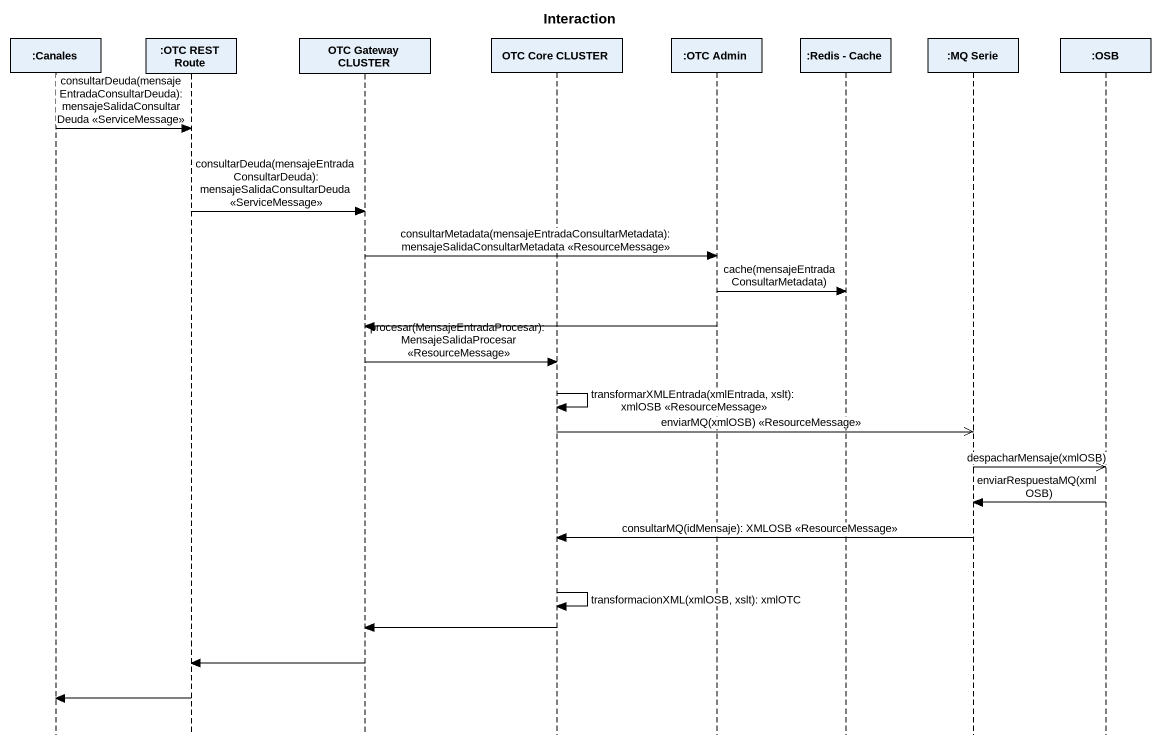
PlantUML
@startuml
title Interaction
hide footbox
participant ":Canales" as Canales
participant ":OTC REST Route" as OTC_REST_Route
participant "OTC Gateway CLUSTER" as OTC_Gateway_CLUSTER
participant "OTC Core CLUSTER" as OTC_Core_CLUSTER
participant ":OTC Admin" as OTC_Admin
participant ":Redis - Cache" as Redis_Cache
participant ":MQ Serie" as MQ_Serie
participant ":OSB" as OSB

Canales -> OTC_REST_Route : consultarDeuda(mensajeEntradaConsultarDeuda): mensajeSalidaConsultarDeuda <<ServiceMessage>>
OTC_REST_Route -> OTC_Gateway_CLUSTER : consultarDeuda(mensajeEntradaConsultarDeuda): mensajeSalidaConsultarDeuda <<ServiceMessage>>
OTC_Gateway_CLUSTER -> OTC_Admin : consultarMetadata(mensajeEntradaConsultarMetadata): mensajeSalidaConsultarMetadata <<ResourceMessage>>
OTC_Admin -> Redis_Cache : cache(mensajeEntradaConsultarMetadata)
OTC_Admin -> OTC_Gateway_CLUSTER
OTC_Gateway_CLUSTER -> OTC_Core_CLUSTER : procesar(MensajeEntradaProcesar): MensajeSalidaProcesar <<ResourceMessage>>
OTC_Core_CLUSTER -> OTC_Core_CLUSTER : transformarXMLEntrada(xmlEntrada, xslt): xmlOSB <<ResourceMessage>>
OTC_Core_CLUSTER ->> MQ_Serie : enviarMQ(xmlOSB) <<ResourceMessage>>
MQ_Serie ->> OSB : despacharMensaje(xmlOSB)
OSB -> MQ_Serie : enviarRespuestaMQ(xmlOSB)
MQ_Serie -> OTC_Core_CLUSTER : consultarMQ(idMensaje): XMLOSB <<ResourceMessage>>
OTC_Core_CLUSTER -> OTC_Core_CLUSTER : transformacionXML(xmlOSB, xslt): xmlOTC
OTC_Core_CLUSTER -> OTC_Gateway_CLUSTER
OTC_Gateway_CLUSTER -> OTC_REST_Route
OTC_REST_Route -> Canales
@enduml
